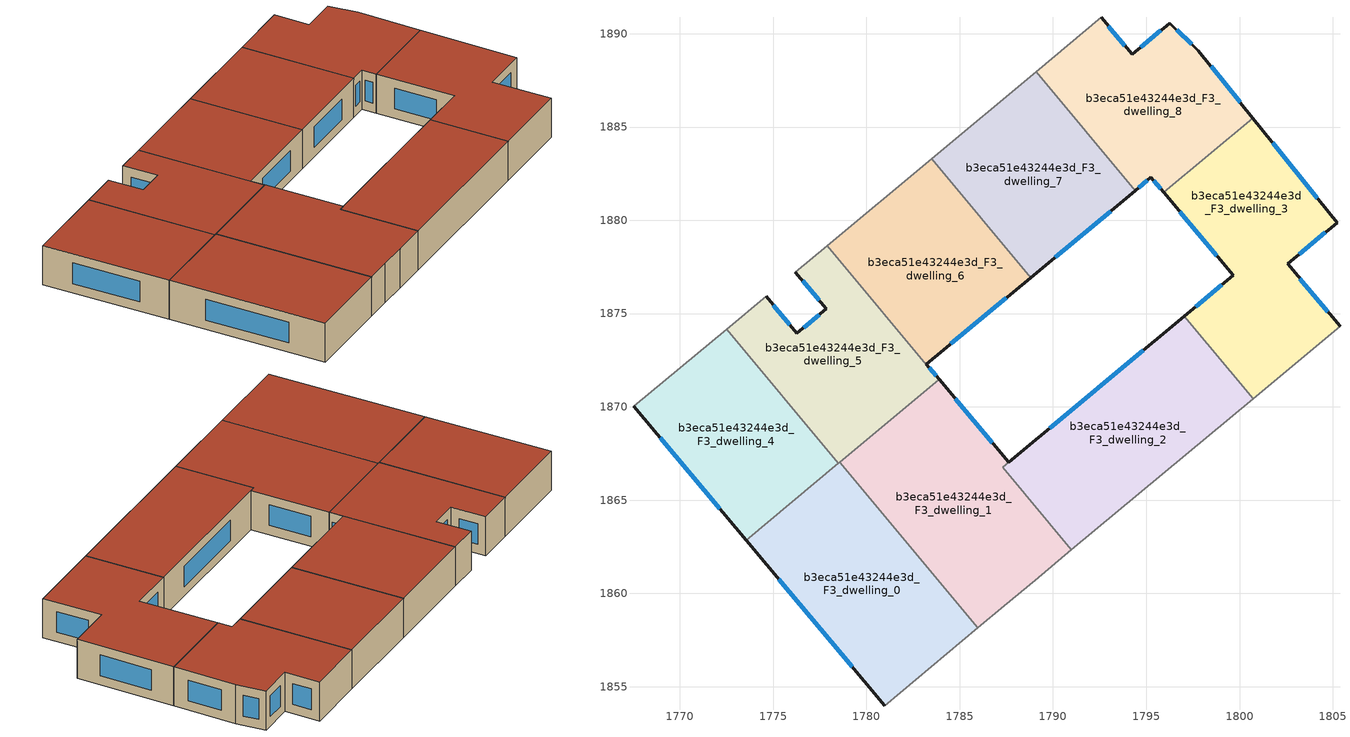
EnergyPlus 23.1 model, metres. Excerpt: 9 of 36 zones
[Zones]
b3eca51e43244e3d_F3_dwelling_0
 floor to b3eca51e43244e3d_F2_dwelling_0 (EU_floor_Construction): 1778.58,1867.04 1785.97,1858.16 1780.97,1853.99 1773.55,1862.85 z9
 wall outside (EU_wall_Construction): 1773.55,1862.85 1780.97,1853.99 z9:12
 wall to b3eca51e43244e3d_F3_dwelling_1 (EU_wall_Construction): 1785.97,1858.16 1778.58,1867.04 z9:12
 wall adiabatic (EU_wall_Construction): 1780.97,1853.99 1785.97,1858.16 z9:12
 wall to b3eca51e43244e3d_F3_dwelling_4 (EU_wall_Construction): 1778.5,1866.97 1773.55,1862.85 z9:12
 wall to b3eca51e43244e3d_F3_dwelling_5 (EU_wall_Construction): 1778.58,1867.04 1778.5,1866.97 z9:12
 window (EU_Window_Construction): 1775.29,1860.77 1779.23,1856.07 z9.7:11.3
 roof outside (EU_roof_Construction): 1785.97,1858.16 1778.58,1867.04 1773.55,1862.85 1780.97,1853.99 z12
b3eca51e43244e3d_F3_dwelling_1
 floor to b3eca51e43244e3d_F2_dwelling_1 (EU_floor_Construction): 1787.63,1867.02 1787.3,1866.75 1790.99,1862.33 1789.05,1860.72 1787.38,1859.33 1785.97,1858.16 1778.58,1867.04 1783.9,1871.47 z9
 wall outside (EU_wall_Construction): 1787.63,1867.02 1783.9,1871.47 z9:12
 wall to b3eca51e43244e3d_F3_dwelling_2 (EU_wall_Construction): 1790.99,1862.33 1787.3,1866.75 1787.63,1867.02 z9:12
 wall adiabatic (EU_wall_Construction): 1785.97,1858.16 1787.38,1859.33 1789.05,1860.72 1790.99,1862.33 z9:12
 wall to b3eca51e43244e3d_F3_dwelling_5 (EU_wall_Construction): 1783.89,1871.46 1778.58,1867.04 z9:12
 wall to b3eca51e43244e3d_F3_dwelling_6 (EU_wall_Construction): 1783.9,1871.47 1783.89,1871.46 z9:12
 window (EU_Window_Construction): 1786.75,1868.07 1784.77,1870.43 z9.7:11.3
 roof outside (EU_roof_Construction): 1789.05,1860.72 1790.99,1862.33 1787.3,1866.75 1787.63,1867.02 1783.9,1871.47 1778.58,1867.04 1785.97,1858.16 1787.38,1859.33 z12
b3eca51e43244e3d_F3_dwelling_2
 floor to b3eca51e43244e3d_F2_dwelling_2 (EU_floor_Construction): 1797.05,1874.87 1800.73,1870.44 1790.99,1862.33 1787.3,1866.75 z9
 wall outside (EU_wall_Construction): 1797.05,1874.87 1787.63,1867.02 z9:12
 wall to b3eca51e43244e3d_F3_dwelling_3 (EU_wall_Construction): 1800.73,1870.44 1797.05,1874.87 z9:12
 wall adiabatic (EU_wall_Construction): 1790.99,1862.33 1800.73,1870.44 z9:12
 window (EU_Window_Construction): 1794.84,1873.03 1789.84,1868.87 z9.7:11.3
 roof outside (EU_roof_Construction): 1800.73,1870.44 1797.05,1874.87 1787.3,1866.75 1790.99,1862.33 z12
b3eca51e43244e3d_F3_dwelling_3
 floor to b3eca51e43244e3d_F2_dwelling_3 (EU_floor_Construction): 1800.72,1885.47 1805.23,1879.87 1802.58,1877.66 1805.39,1874.31 1800.73,1870.44 1797.05,1874.87 1799.66,1877.04 1795.93,1881.49 z9
 wall outside (EU_wall_Construction): 1795.93,1881.49 1799.66,1877.04 1797.05,1874.87 / 1805.39,1874.31 1802.58,1877.66 1805.23,1879.87 1800.72,1885.47 z9:12
 wall to b3eca51e43244e3d_F3_dwelling_8 (EU_wall_Construction): 1800.72,1885.47 1795.93,1881.49 z9:12
 wall adiabatic (EU_wall_Construction): 1800.73,1870.44 1805.39,1874.31 z9:12
 window (EU_Window_Construction): 1799.05,1876.53 1797.66,1875.38 / 1796.81,1880.45 1798.79,1878.09 / 1804.17,1881.19 1801.78,1884.16 / 1803.2,1878.18 1804.61,1879.35 / 1804.73,1875.1 1803.24,1876.87 z9.7:11.3
 roof outside (EU_roof_Construction): 1805.39,1874.31 1802.58,1877.66 1805.23,1879.87 1800.72,1885.47 1795.93,1881.49 1799.66,1877.04 1797.05,1874.87 1800.73,1870.44 z12
b3eca51e43244e3d_F3_dwelling_4
 floor to b3eca51e43244e3d_F2_dwelling_4 (EU_floor_Construction): 1772.51,1874.16 1778.5,1866.97 1773.55,1862.85 1767.54,1870.02 z9
 wall outside (EU_wall_Construction): 1767.54,1870.02 1773.55,1862.85 z9:12
 wall to b3eca51e43244e3d_F3_dwelling_5 (EU_wall_Construction): 1778.5,1866.97 1772.51,1874.16 z9:12
 wall adiabatic (EU_wall_Construction): 1772.51,1874.16 1767.54,1870.02 z9:12
 window (EU_Window_Construction): 1768.95,1868.34 1772.14,1864.54 z9.7:11.3
 roof outside (EU_roof_Construction): 1778.5,1866.97 1772.51,1874.16 1767.54,1870.02 1773.55,1862.85 z12
b3eca51e43244e3d_F3_dwelling_5
 floor to b3eca51e43244e3d_F2_dwelling_5 (EU_floor_Construction): 1777.91,1878.65 1783.89,1871.46 1778.5,1866.97 1772.51,1874.16 1774.62,1875.92 1776.28,1873.94 1777.85,1875.25 1776.2,1877.22 z9
 wall outside (EU_wall_Construction): 1776.2,1877.22 1777.85,1875.25 1776.28,1873.94 1774.62,1875.92 z9:12
 wall to b3eca51e43244e3d_F3_dwelling_6 (EU_wall_Construction): 1783.89,1871.46 1777.91,1878.65 z9:12
 wall adiabatic (EU_wall_Construction): 1774.62,1875.92 1772.51,1874.16 / 1777.91,1878.65 1776.2,1877.22 z9:12
 window (EU_Window_Construction): 1775.89,1874.41 1775.01,1875.45 / 1777.48,1874.94 1776.65,1874.25 / 1776.59,1876.76 1777.47,1875.71 z9.7:11.3
 roof outside (EU_roof_Construction): 1783.89,1871.46 1777.91,1878.65 1776.2,1877.22 1777.85,1875.25 1776.28,1873.94 1774.62,1875.92 1772.51,1874.16 1778.5,1866.97 z12
b3eca51e43244e3d_F3_dwelling_6
 floor to b3eca51e43244e3d_F2_dwelling_6 (EU_floor_Construction): 1783.5,1883.31 1788.81,1876.93 1783.22,1872.28 1783.9,1871.47 1783.89,1871.46 1777.91,1878.65 z9
 wall outside (EU_wall_Construction): 1783.9,1871.47 1783.22,1872.28 1788.81,1876.93 z9:12
 wall adiabatic (EU_wall_Construction): 1783.5,1883.31 1777.91,1878.65 z9:12
 wall to b3eca51e43244e3d_F3_dwelling_7 (EU_wall_Construction): 1788.81,1876.93 1783.5,1883.31 z9:12
 window (EU_Window_Construction): 1783.74,1871.66 1783.38,1872.09 / 1784.53,1873.37 1787.5,1875.84 z9.7:11.3
 roof outside (EU_roof_Construction): 1783.9,1871.47 1783.22,1872.28 1788.81,1876.93 1783.5,1883.31 1777.91,1878.65 1783.89,1871.46 z12
b3eca51e43244e3d_F3_dwelling_7
 floor to b3eca51e43244e3d_F2_dwelling_7 (EU_floor_Construction): 1789.09,1887.96 1794.4,1881.59 1788.81,1876.93 1783.5,1883.31 z9
 wall outside (EU_wall_Construction): 1788.81,1876.93 1794.4,1881.59 z9:12
 wall adiabatic (EU_wall_Construction): 1789.09,1887.96 1783.5,1883.31 z9:12
 wall to b3eca51e43244e3d_F3_dwelling_8 (EU_wall_Construction): 1794.4,1881.59 1789.09,1887.96 z9:12
 window (EU_Window_Construction): 1790.12,1878.03 1793.09,1880.5 z9.7:11.3
 roof outside (EU_roof_Construction): 1794.4,1881.59 1789.09,1887.96 1783.5,1883.31 1788.81,1876.93 z12
b3eca51e43244e3d_F3_dwelling_8
 floor to b3eca51e43244e3d_F2_dwelling_8 (EU_floor_Construction): 1797.8,1889.1 1800.72,1885.47 1795.93,1881.49 1795.25,1882.3 1794.4,1881.59 1789.09,1887.96 1792.59,1890.87 1794.24,1888.89 1796.27,1890.57 z9
 wall outside (EU_wall_Construction): 1800.72,1885.47 1797.8,1889.1 1796.27,1890.57 1794.24,1888.89 1792.59,1890.87 / 1794.4,1881.59 1795.25,1882.3 1795.93,1881.49 z9:12
 wall adiabatic (EU_wall_Construction): 1792.59,1890.87 1789.09,1887.96 z9:12
 window (EU_Window_Construction): 1797.44,1889.44 1796.63,1890.23 / 1800.03,1886.32 1798.48,1888.25 / 1795.41,1882.11 1795.77,1881.68 / 1794.6,1881.76 1795.05,1882.13 / 1793.85,1889.35 1792.98,1890.41 / 1795.79,1890.18 1794.72,1889.28 z9.7:11.3
 roof outside (EU_roof_Construction): 1800.72,1885.47 1797.8,1889.1 1796.27,1890.57 1794.24,1888.89 1792.59,1890.87 1789.09,1887.96 1794.4,1881.59 1795.25,1882.3 1795.93,1881.49 z12
[Building]
EU S2 Campaign: North Axis=0; Terrain=City; Solar Distribution=FullExterior
[Site:Location]
Budapest.Ferenc.Liszt.Intl.AP: Latitude=47.437; Longitude=19.256; Time Zone=1; Elevation=185
[SizingPeriod:WeatherFileDays]
AnnualSizingPeriod: Begin Month=1; Begin Day of Month=1; End Month=12; End Day of Month=31; Day of Week for Start Day=Monday; Use Weather File Daylight Saving Period=No; Use Weather File Rain and Snow Indicators=No
[MATERIAL]
EU_InternalMass_Material: Roughness=MediumRough; Thickness=0.1; Conductivity=1; Density=1800; Specific Heat=900; Thermal Absorptance=0.9; Solar Absorptance=0.7; Visible Absorptance=0.7
[MATERIAL:NOMASS] Roughness=MediumRough; Thermal Absorptance=0.9; Solar Absorptance=0.7; Visible Absorptance=0.7
Name | Thermal Resistance
EU_wall_NoMass | 0.832559
EU_roof_NoMass | 1.39638
EU_floor_NoMass | 0.872794
[WINDOWMATERIAL:SIMPLEGLAZINGSYSTEM]
EU_Window_SimpleGlazing: UFactor=2.79869; Solar Heat Gain Coefficient=0.75; Visible Transmittance=0.75
[CONSTRUCTION]
EU_wall_Construction: EU_wall_NoMass
EU_roof_Construction: EU_roof_NoMass
EU_floor_Construction: EU_floor_NoMass
EU_Window_Construction: EU_Window_SimpleGlazing
EU_InternalMass_Construction: EU_InternalMass_Material
[ZONE] Type=1; Multiplier=1; Ceiling Height=autocalculate; Floor Area=autocalculate; Part of Total Floor Area=Yes
Name | Volume
b3eca51e43244e3d_F3_dwelling_0 | 226.311
b3eca51e43244e3d_F3_dwelling_1 | 233.436
b3eca51e43244e3d_F3_dwelling_2 | 219.155
b3eca51e43244e3d_F3_dwelling_3 | 226.305
b3eca51e43244e3d_F3_dwelling_4 | 181.051
b3eca51e43244e3d_F3_dwelling_5 | 181.056
b3eca51e43244e3d_F3_dwelling_6 | 181.047
b3eca51e43244e3d_F3_dwelling_7 | 181.043
b3eca51e43244e3d_F3_dwelling_8 | 181.037
[INTERNALMASS] Construction=EU_InternalMass_Construction
Name | Zone or ZoneList | Surface Area
b3eca51e43244e3d_F3_dwelling_0_EU_InternalMass | b3eca51e43244e3d_F3_dwelling_0 | 75.4369
b3eca51e43244e3d_F3_dwelling_1_EU_InternalMass | b3eca51e43244e3d_F3_dwelling_1 | 77.8131
b3eca51e43244e3d_F3_dwelling_2_EU_InternalMass | b3eca51e43244e3d_F3_dwelling_2 | 73.0504
b3eca51e43244e3d_F3_dwelling_3_EU_InternalMass | b3eca51e43244e3d_F3_dwelling_3 | 75.4348
b3eca51e43244e3d_F3_dwelling_4_EU_InternalMass | b3eca51e43244e3d_F3_dwelling_4 | 60.3504
b3eca51e43244e3d_F3_dwelling_5_EU_InternalMass | b3eca51e43244e3d_F3_dwelling_5 | 60.3519
b3eca51e43244e3d_F3_dwelling_6_EU_InternalMass | b3eca51e43244e3d_F3_dwelling_6 | 60.3491
b3eca51e43244e3d_F3_dwelling_7_EU_InternalMass | b3eca51e43244e3d_F3_dwelling_7 | 60.348
b3eca51e43244e3d_F3_dwelling_8_EU_InternalMass | b3eca51e43244e3d_F3_dwelling_8 | 60.3455
[OTHEREQUIPMENT] Fuel Type=Electricity; Design Level Calculation Method=Watts/Area; Power per Zone Floor Area=1; Fraction Latent=0; Fraction Radiant=0; Fraction Lost=0; Carbon Dioxide Generation Rate=0; EndUse Subcategory=EU_Step8_InternalGains
Name | Zone or ZoneList or Space or SpaceList | Schedule
EU_Step8_InternalGain_b3eca51e43244e3d_F3_dwelling_0_f000 | b3eca51e43244e3d_F3_dwelling_0 | EU_Step8_GainSchedule_b3eca51e43244e3d_F3_dwelling_0_f000
EU_Step8_InternalGain_b3eca51e43244e3d_F3_dwelling_1_f000 | b3eca51e43244e3d_F3_dwelling_1 | EU_Step8_GainSchedule_b3eca51e43244e3d_F3_dwelling_1_f000
EU_Step8_InternalGain_b3eca51e43244e3d_F3_dwelling_2_f000 | b3eca51e43244e3d_F3_dwelling_2 | EU_Step8_GainSchedule_b3eca51e43244e3d_F3_dwelling_2_f000
EU_Step8_InternalGain_b3eca51e43244e3d_F3_dwelling_3_f000 | b3eca51e43244e3d_F3_dwelling_3 | EU_Step8_GainSchedule_b3eca51e43244e3d_F3_dwelling_3_f000
EU_Step8_InternalGain_b3eca51e43244e3d_F3_dwelling_4_f000 | b3eca51e43244e3d_F3_dwelling_4 | EU_Step8_GainSchedule_b3eca51e43244e3d_F3_dwelling_4_f000
EU_Step8_InternalGain_b3eca51e43244e3d_F3_dwelling_5_f000 | b3eca51e43244e3d_F3_dwelling_5 | EU_Step8_GainSchedule_b3eca51e43244e3d_F3_dwelling_5_f000
EU_Step8_InternalGain_b3eca51e43244e3d_F3_dwelling_6_f000 | b3eca51e43244e3d_F3_dwelling_6 | EU_Step8_GainSchedule_b3eca51e43244e3d_F3_dwelling_6_f000
EU_Step8_InternalGain_b3eca51e43244e3d_F3_dwelling_7_f000 | b3eca51e43244e3d_F3_dwelling_7 | EU_Step8_GainSchedule_b3eca51e43244e3d_F3_dwelling_7_f000
EU_Step8_InternalGain_b3eca51e43244e3d_F3_dwelling_8_f000 | b3eca51e43244e3d_F3_dwelling_8 | EU_Step8_GainSchedule_b3eca51e43244e3d_F3_dwelling_8_f000
[ZONEVENTILATION:DESIGNFLOWRATE] Schedule=EU_AlwaysOn; Design Flow Rate Calculation Method=AirChanges/Hour; Air Changes per Hour=0.475469; Ventilation Type=Natural; Fan Pressure Rise=0; Fan Total Efficiency=1; Constant Term Coefficient=1; Temperature Term Coefficient=0; Velocity Term Coefficient=0; Velocity Squared Term Coefficient=0; Minimum Indoor Temperature=-100; Maximum Indoor Temperature=100; Delta Temperature=-100; Minimum Outdoor Temperature=-100; Maximum Outdoor Temperature=100; Maximum Wind Speed=40
Name | Zone or ZoneList or Space or SpaceList
EU_ConstantAir_b3eca51e43244e3d_F3_dwelling_0 | b3eca51e43244e3d_F3_dwelling_0
EU_ConstantAir_b3eca51e43244e3d_F3_dwelling_1 | b3eca51e43244e3d_F3_dwelling_1
EU_ConstantAir_b3eca51e43244e3d_F3_dwelling_2 | b3eca51e43244e3d_F3_dwelling_2
EU_ConstantAir_b3eca51e43244e3d_F3_dwelling_3 | b3eca51e43244e3d_F3_dwelling_3
EU_ConstantAir_b3eca51e43244e3d_F3_dwelling_4 | b3eca51e43244e3d_F3_dwelling_4
EU_ConstantAir_b3eca51e43244e3d_F3_dwelling_5 | b3eca51e43244e3d_F3_dwelling_5
EU_ConstantAir_b3eca51e43244e3d_F3_dwelling_6 | b3eca51e43244e3d_F3_dwelling_6
EU_ConstantAir_b3eca51e43244e3d_F3_dwelling_7 | b3eca51e43244e3d_F3_dwelling_7
EU_ConstantAir_b3eca51e43244e3d_F3_dwelling_8 | b3eca51e43244e3d_F3_dwelling_8
[HVACTEMPLATE:THERMOSTAT] Constant Heating Setpoint=20; Constant Cooling Setpoint=50
EU_HeatOnly_b3eca51e43244e3d_F0_dwelling_0; EU_HeatOnly_b3eca51e43244e3d_F0_dwelling_1; EU_HeatOnly_b3eca51e43244e3d_F0_dwelling_2; EU_HeatOnly_b3eca51e43244e3d_F0_dwelling_3; EU_HeatOnly_b3eca51e43244e3d_F0_dwelling_4; EU_HeatOnly_b3eca51e43244e3d_F0_dwelling_5; EU_HeatOnly_b3eca51e43244e3d_F0_dwelling_6; EU_HeatOnly_b3eca51e43244e3d_F0_dwelling_7; EU_HeatOnly_b3eca51e43244e3d_F0_dwelling_8; EU_HeatOnly_b3eca51e43244e3d_F1_dwelling_0; EU_HeatOnly_b3eca51e43244e3d_F1_dwelling_1; EU_HeatOnly_b3eca51e43244e3d_F1_dwelling_2; EU_HeatOnly_b3eca51e43244e3d_F1_dwelling_3; EU_HeatOnly_b3eca51e43244e3d_F1_dwelling_4; EU_HeatOnly_b3eca51e43244e3d_F1_dwelling_5; EU_HeatOnly_b3eca51e43244e3d_F1_dwelling_6; EU_HeatOnly_b3eca51e43244e3d_F1_dwelling_7; EU_HeatOnly_b3eca51e43244e3d_F1_dwelling_8; EU_HeatOnly_b3eca51e43244e3d_F2_dwelling_0; EU_HeatOnly_b3eca51e43244e3d_F2_dwelling_1; EU_HeatOnly_b3eca51e43244e3d_F2_dwelling_2; EU_HeatOnly_b3eca51e43244e3d_F2_dwelling_3; EU_HeatOnly_b3eca51e43244e3d_F2_dwelling_4; EU_HeatOnly_b3eca51e43244e3d_F2_dwelling_5; EU_HeatOnly_b3eca51e43244e3d_F2_dwelling_6; EU_HeatOnly_b3eca51e43244e3d_F2_dwelling_7; EU_HeatOnly_b3eca51e43244e3d_F2_dwelling_8; EU_HeatOnly_b3eca51e43244e3d_F3_dwelling_0; EU_HeatOnly_b3eca51e43244e3d_F3_dwelling_1; EU_HeatOnly_b3eca51e43244e3d_F3_dwelling_2; EU_HeatOnly_b3eca51e43244e3d_F3_dwelling_3; EU_HeatOnly_b3eca51e43244e3d_F3_dwelling_4; EU_HeatOnly_b3eca51e43244e3d_F3_dwelling_5; EU_HeatOnly_b3eca51e43244e3d_F3_dwelling_6; EU_HeatOnly_b3eca51e43244e3d_F3_dwelling_7; EU_HeatOnly_b3eca51e43244e3d_F3_dwelling_8
[HVACTEMPLATE:ZONE:IDEALLOADSAIRSYSTEM] System Availability Schedule=EU_AlwaysOn; Maximum Heating Supply Air Temperature=50; Minimum Cooling Supply Air Temperature=13; Maximum Heating Supply Air Humidity Ratio=0.0156; Minimum Cooling Supply Air Humidity Ratio=0.0077; Heating Limit=NoLimit; Cooling Limit=NoLimit; Heating Availability Schedule=EU_AlwaysOn; Cooling Availability Schedule=EU_CoolingOff; Dehumidification Control Type=ConstantSensibleHeatRatio; Cooling Sensible Heat Ratio=0.7; Dehumidification Setpoint=60; Humidification Control Type=None; Humidification Setpoint=30; Outdoor Air Method=None; Outdoor Air Flow Rate per Person=0.00944; Outdoor Air Flow Rate per Zone Floor Area=0; Outdoor Air Flow Rate per Zone=0; Demand Controlled Ventilation Type=None; Outdoor Air Economizer Type=NoEconomizer; Heat Recovery Type=None; Sensible Heat Recovery Effectiveness=0.7; Latent Heat Recovery Effectiveness=0.65
Name | Template Thermostat
b3eca51e43244e3d_F3_dwelling_0 | EU_HeatOnly_b3eca51e43244e3d_F3_dwelling_0
b3eca51e43244e3d_F3_dwelling_1 | EU_HeatOnly_b3eca51e43244e3d_F3_dwelling_1
b3eca51e43244e3d_F3_dwelling_2 | EU_HeatOnly_b3eca51e43244e3d_F3_dwelling_2
b3eca51e43244e3d_F3_dwelling_3 | EU_HeatOnly_b3eca51e43244e3d_F3_dwelling_3
b3eca51e43244e3d_F3_dwelling_4 | EU_HeatOnly_b3eca51e43244e3d_F3_dwelling_4
b3eca51e43244e3d_F3_dwelling_5 | EU_HeatOnly_b3eca51e43244e3d_F3_dwelling_5
b3eca51e43244e3d_F3_dwelling_6 | EU_HeatOnly_b3eca51e43244e3d_F3_dwelling_6
b3eca51e43244e3d_F3_dwelling_7 | EU_HeatOnly_b3eca51e43244e3d_F3_dwelling_7
b3eca51e43244e3d_F3_dwelling_8 | EU_HeatOnly_b3eca51e43244e3d_F3_dwelling_8
[SIZING:ZONE] Zone Cooling Design Supply Air Temperature Input Method=SupplyAirTemperature; Zone Cooling Design Supply Air Temperature=13; Zone Heating Design Supply Air Temperature Input Method=SupplyAirTemperature; Zone Heating Design Supply Air Temperature=50; Zone Cooling Design Supply Air Humidity Ratio=0.008; Zone Heating Design Supply Air Humidity Ratio=0.008; Cooling Design Air Flow Method=DesignDay; Cooling Design Air Flow Rate=0; Cooling Minimum Air Flow per Zone Floor Area=0.000762; Cooling Minimum Air Flow=0; Cooling Minimum Air Flow Fraction=0.2; Heating Design Air Flow Method=DesignDay; Heating Design Air Flow Rate=0; Heating Maximum Air Flow per Zone Floor Area=0.002032; Heating Maximum Air Flow=0.141576; Heating Maximum Air Flow Fraction=0.3; Account for Dedicated Outdoor Air System=No; Dedicated Outdoor Air System Control Strategy=NeutralSupplyAir; Dedicated Outdoor Air Low Setpoint Temperature for Design=autosize; Dedicated Outdoor Air High Setpoint Temperature for Design=autosize; Zone Load Sizing Method=Sensible Load Only No Latent Load; Zone Latent Cooling Design Supply Air Humidity Ratio Input Method=HumidityRatioDifference; Zone Cooling Design Supply Air Humidity Ratio Difference=0.005; Zone Latent Heating Design Supply Air Humidity Ratio Input Method=HumidityRatioDifference; Zone Humidification Design Supply Air Humidity Ratio Difference=0.005
b3eca51e43244e3d_F3_dwelling_0; b3eca51e43244e3d_F3_dwelling_1; b3eca51e43244e3d_F3_dwelling_2; b3eca51e43244e3d_F3_dwelling_3; b3eca51e43244e3d_F3_dwelling_4; b3eca51e43244e3d_F3_dwelling_5; b3eca51e43244e3d_F3_dwelling_6; b3eca51e43244e3d_F3_dwelling_7; b3eca51e43244e3d_F3_dwelling_8
[SCHEDULE:CONSTANT]
Name | Hourly Value
EU_AlwaysOn | 1
EU_CoolingOff | 0
[SCHEDULE:FILE] Column Number=1; Rows to Skip at Top=0; Number of Hours of Data=8760; Column Separator=Comma; Interpolate to Timestep=No; Minutes per Item=60; Adjust Schedule for Daylight Savings=Yes
Name | File
EU_Step8_GainSchedule_b3eca51e43244e3d_F3_dwelling_0_f000 | ../../schedules/b3eca51e43244e3d/b3eca51e43244e3d_F3_dwelling_0_f000_gain.csv
EU_Step8_GainSchedule_b3eca51e43244e3d_F3_dwelling_1_f000 | ../../schedules/b3eca51e43244e3d/b3eca51e43244e3d_F3_dwelling_1_f000_gain.csv
EU_Step8_GainSchedule_b3eca51e43244e3d_F3_dwelling_2_f000 | ../../schedules/b3eca51e43244e3d/b3eca51e43244e3d_F3_dwelling_2_f000_gain.csv
EU_Step8_GainSchedule_b3eca51e43244e3d_F3_dwelling_3_f000 | ../../schedules/b3eca51e43244e3d/b3eca51e43244e3d_F3_dwelling_3_f000_gain.csv
EU_Step8_GainSchedule_b3eca51e43244e3d_F3_dwelling_4_f000 | ../../schedules/b3eca51e43244e3d/b3eca51e43244e3d_F3_dwelling_4_f000_gain.csv
EU_Step8_GainSchedule_b3eca51e43244e3d_F3_dwelling_5_f000 | ../../schedules/b3eca51e43244e3d/b3eca51e43244e3d_F3_dwelling_5_f000_gain.csv
EU_Step8_GainSchedule_b3eca51e43244e3d_F3_dwelling_6_f000 | ../../schedules/b3eca51e43244e3d/b3eca51e43244e3d_F3_dwelling_6_f000_gain.csv
EU_Step8_GainSchedule_b3eca51e43244e3d_F3_dwelling_7_f000 | ../../schedules/b3eca51e43244e3d/b3eca51e43244e3d_F3_dwelling_7_f000_gain.csv
EU_Step8_GainSchedule_b3eca51e43244e3d_F3_dwelling_8_f000 | ../../schedules/b3eca51e43244e3d/b3eca51e43244e3d_F3_dwelling_8_f000_gain.csv
